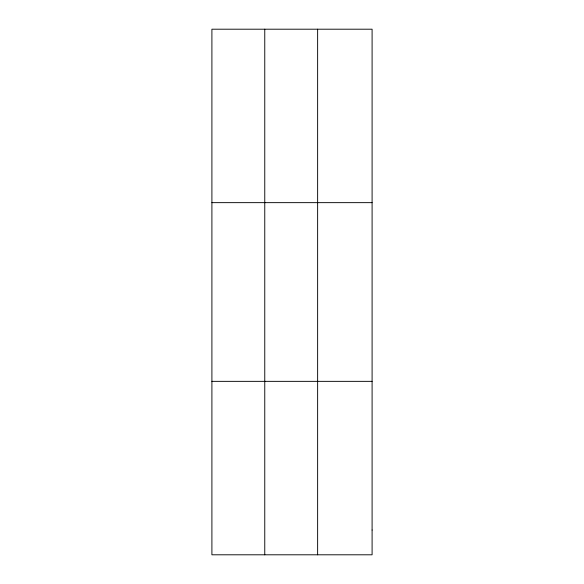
<?xml version="1.0" encoding="UTF-8"?>
<svg xmlns="http://www.w3.org/2000/svg" width="584" height="584" viewBox="0 0 584 584"><rect width="100%" height="100%" fill="white"/><g stroke="black" fill="none" stroke-linecap="round" stroke-linejoin="round"><path stroke-width="0.88" d="M264.764 29.2L264.764 554.8M317.63 29.2L317.63 554.8M211.904 202.648L372.096 202.648M211.904 381.352L372.096 381.352M372.096 530.024L372.096 554.8L211.904 554.8L211.904 29.2L372.096 29.2L372.096 530.024"/></g></svg>
